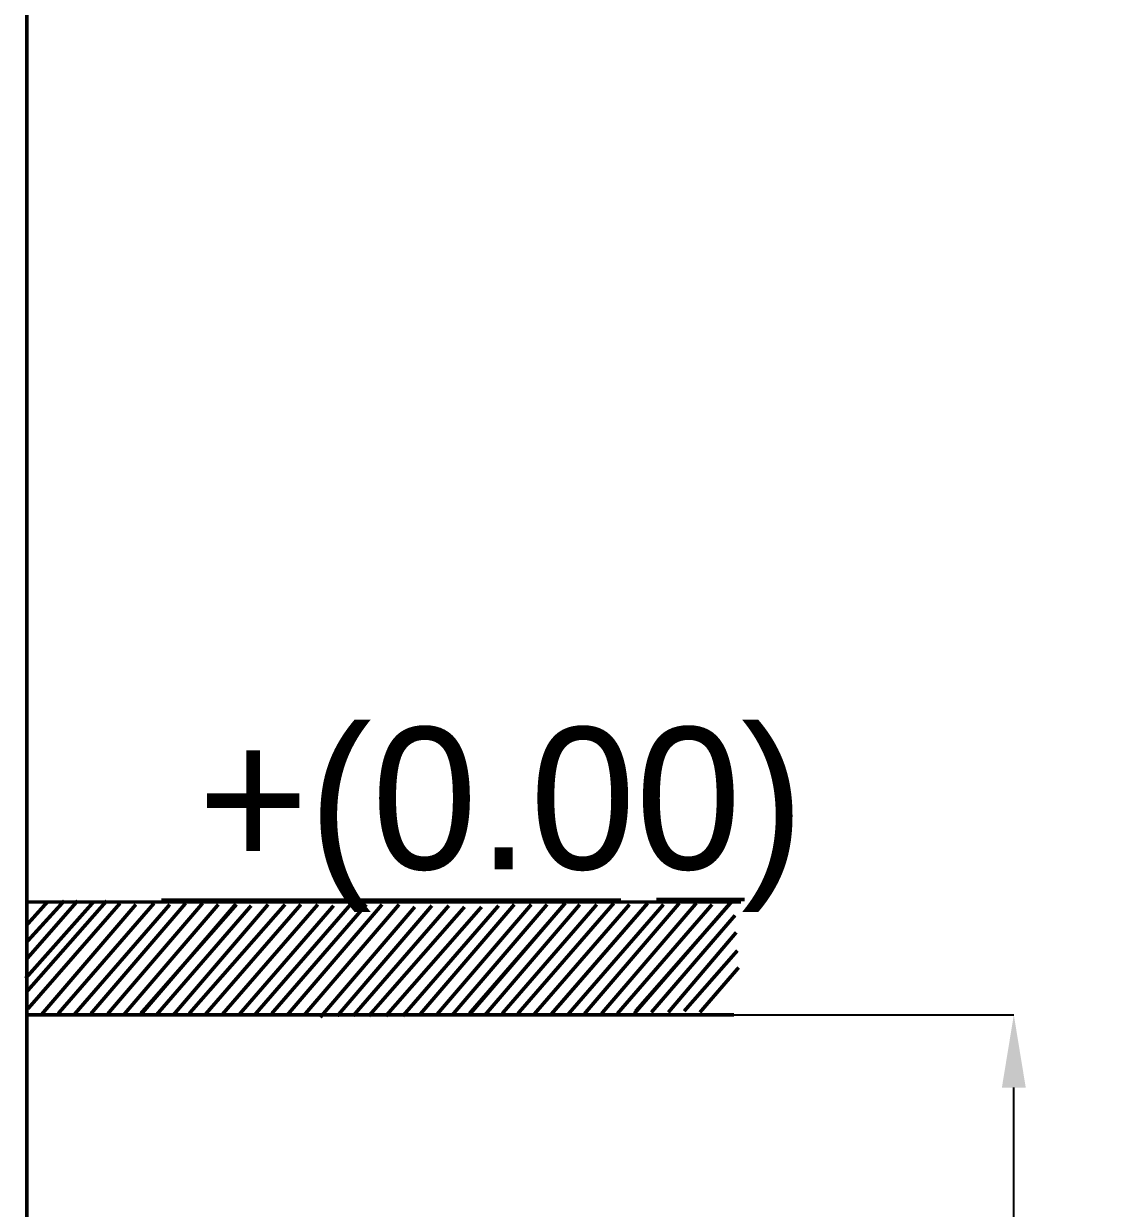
# Model space of a CAD drawing. Extents: x -2.4 to 13.4, y -16 to -5.
# Drawn here: x 7.058 to 8.567, y -10.471 to -8.844 of the extents above; entities that cross this region are included whole.
import ezdxf

# ---------------------------------------------------------------- set-up
doc = ezdxf.new("R2010")
doc.units = 0
doc.header["$MEASUREMENT"] = 0
doc.dimstyles.get("Standard").update_dxf_attribs({"dimtxt": 0.1, "dimasz": 0.1, "dimexe": 1.25, "dimexo": 0.625, "dimtad": 1, "dimtih": 1, "dimtxsty": 'Standard', "dimcen": 2.5, "dimazin": 3, "dimtfac": 1, "dimtmove": 0, "dimatfit": 3})

# ---------------------------------------------------------------- blocks, each defined once
blk = doc.blocks.new('_CLOSEDFILLED')
at = {"color": 0, "linetype": 'BYBLOCK'}
blk.add_solid([(-1, 0.164), (0, 0), (-1, -0.164)], dxfattribs=at)
blk = doc.blocks.new('*D7')
for p, q in [((8.0337, -10.2055), (8.4184, -10.2055)), ((8.4184, -11.2289), (8.4184, -10.3055)), ((8.4184, -12.8522), (8.4184, -11.9289)), ((8.0487, -12.9522), (8.4184, -12.9522))]:
    blk.add_line(p, q)
at = {"layer": 'Defpoints'}
for p in [(8.0337, -10.2055), (8.0487, -12.9522), (8.4184, -12.9522)]:
    blk.add_point(p, dxfattribs=at)
at = {"xscale": 0.1, "yscale": 0.1}
for p, rotation in [((8.4184, -10.2055), 90), ((8.4184, -12.9522), 270)]:
    blk.add_blockref('_CLOSEDFILLED', p, dxfattribs=dict(at, rotation=rotation))
at = {"insert": (8.4184, -11.5789), "char_height": 0.1, "attachment_point": 5, "rotation": 270}
blk.add_mtext('1180 mm', dxfattribs=at)

msp = doc.modelspace()

# ---------------------------------------------------------------- linework, layer by layer
at = {"color": 0}
for points, const_width in [([(7.062, -12.9522), (7.062, -7.2188)], 0.005), ([(7.1537, -10.0505), (7.0604, -10.1555)], 0.005), ([(7.1137, -10.0488), (7.062, -10.1055)], 0.005), ([(7.132, -10.0488), (7.062, -10.1288)], 0.005), ([(7.172, -10.0488), (7.062, -10.1738)], 0.005), ([(7.062, -10.0505), (8.0437, -10.0505)], 0.005), ([(7.0904, -10.0505), (7.062, -10.0822)], 0.005), ([(7.1903, -10.0522), (7.0637, -10.1972)], 0.005), ([(7.212, -10.0539), (7.082, -10.2055)], 0.005), ([(7.237, -10.0522), (7.1053, -10.2038)], 0.005), ([(7.2586, -10.0539), (7.127, -10.2055)], 0.005), ([(7.2804, -10.0522), (7.1504, -10.2038)], 0.005), ([(7.3037, -10.0522), (7.1737, -10.2038)], 0.005), ([(7.3253, -10.0539), (7.1953, -10.2055)], 0.005), ([(7.3487, -10.0539), (7.2187, -10.2055)], 0.005), ([(7.3503, -10.0539), (7.2187, -10.2038)], 0.005), ([(7.3704, -10.0555), (7.2404, -10.2055)], 0.005), ([(7.247, -10.0488), (7.297, -10.0488)], 0.00667), ([(7.3937, -10.0539), (7.2637, -10.2055)], 0.005), ([(7.417, -10.0539), (7.2853, -10.2038)], 0.005), ([(7.297, -10.0488), (7.8787, -10.0488)], 0.00667), ([(7.4387, -10.0539), (7.307, -10.2055)], 0.005), ([(7.462, -10.0539), (7.3303, -10.2055)], 0.005), ([(7.4837, -10.0555), (7.3537, -10.2055)], 0.005), ([(7.507, -10.0539), (7.3753, -10.2055)], 0.005), ([(7.5287, -10.0539), (7.3987, -10.2038)], 0.005), ([(7.5503, -10.0539), (7.4203, -10.2055)], 0.005), ([(7.5737, -10.0539), (7.4436, -10.2055)], 0.005), ([(7.5953, -10.0572), (7.4654, -10.2089)], 0.005), ([(7.6187, -10.0555), (7.4887, -10.2072)], 0.005), ([(7.642, -10.0555), (7.5103, -10.2072)], 0.005), ([(7.6636, -10.0572), (7.532, -10.2072)], 0.005), ([(7.687, -10.0572), (7.5554, -10.2072)], 0.005), ([(7.7104, -10.0555), (7.5787, -10.2072)], 0.005), ([(7.732, -10.0539), (7.602, -10.2055)], 0.005), ([(7.7553, -10.0539), (7.6253, -10.2055)], 0.005), ([(7.777, -10.0539), (7.647, -10.2055)], 0.005), ([(7.802, -10.0522), (7.6703, -10.2038)], 0.005), ([(7.8003, -10.0539), (7.6703, -10.2055)], 0.005), ([(7.822, -10.0539), (7.692, -10.2055)], 0.005), ([(7.8453, -10.0539), (7.7154, -10.2038)], 0.005), ([(7.8687, -10.0522), (7.737, -10.2038)], 0.005), ([(7.8903, -10.0539), (7.7586, -10.2055)], 0.005), ([(7.9136, -10.0539), (7.782, -10.2055)], 0.005), ([(7.9153, -10.0522), (7.7837, -10.2038)], 0.005), ([(7.937, -10.0539), (7.8054, -10.2055)], 0.005), ([(7.9587, -10.0522), (7.8287, -10.2038)], 0.005), ([(7.982, -10.0522), (7.852, -10.2038)], 0.005), ([(8.0037, -10.0539), (7.8737, -10.2038)], 0.005), ([(8.027, -10.0539), (7.897, -10.2038)], 0.005), ([(8.0304, -10.0505), (7.8987, -10.2005)], 0.005), ([(7.927, -10.0472), (8.0487, -10.0472)], 0.005), ([(8.0353, -10.0688), (7.9203, -10.2022)], 0.005), ([(8.037, -10.0922), (7.9436, -10.2022)], 0.005), ([(8.0386, -10.1172), (7.9654, -10.2005)], 0.005), ([(8.0403, -10.1405), (7.987, -10.2022)], 0.005), ([(7.062, -10.2055), (8.0337, -10.2055)], 0.005)]:
    msp.add_lwpolyline(points, dxfattribs=dict(at, const_width=const_width))

# ---------------------------------------------------------------- texts
msp.add_text('+(0.00)', height=0.195, dxfattribs=at).set_placement((7.297, -10.0055))

# ---------------------------------------------------------------- dimensions: what is measured, and where the dimension line sits
at = {"linetype": 'Continuous'}
dim = msp.add_linear_dim(base=(8.4184, -12.9522), p1=(8.0487, -12.9522), p2=(8.0337, -10.2055), angle=90, text='1180 mm', dimstyle='Standard', dxfattribs=at)
dim.commit()
dim.dimension.update_dxf_attribs({"geometry": '*D7', "text_midpoint": (8.4184, -11.5789), "text_rotation": 270})

doc.saveas('drawing.dxf')
